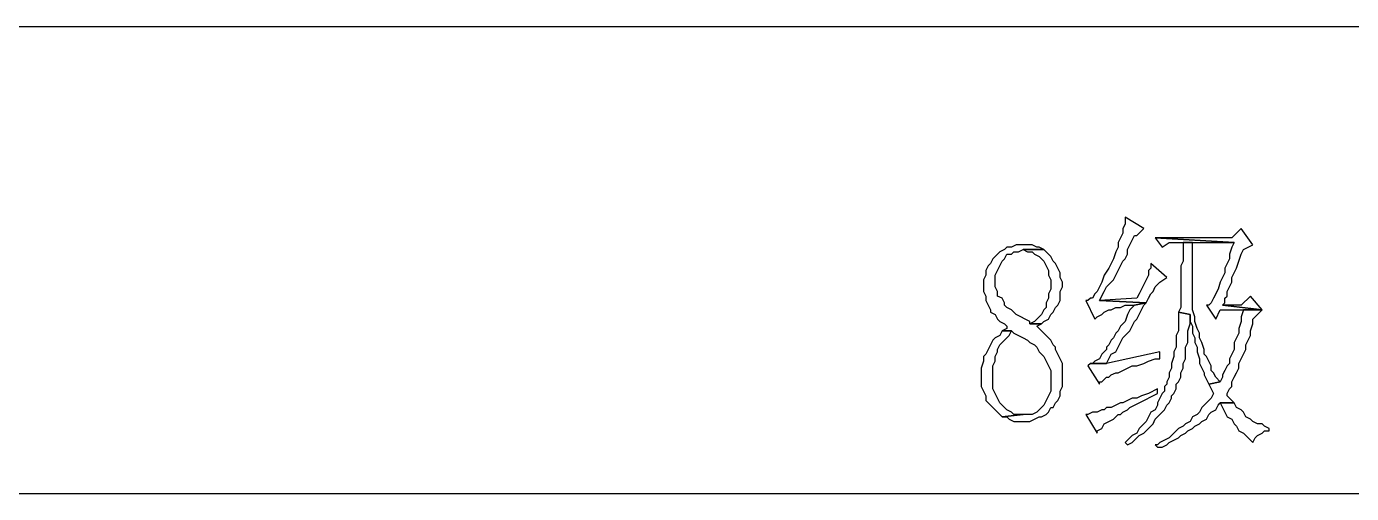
# Model space of a CAD drawing. Extents: x -15.4 to 0.8, y 0.3 to 11.8.
# Drawn here: x -1.824 to -1.3484, y 2.5069 to 2.6744 of the extents above; entities that cross this region are included whole.
import ezdxf

# ---------------------------------------------------------------- set-up
doc = ezdxf.new("R2010")
doc.units = 0
doc.header["$MEASUREMENT"] = 0
doc.linetypes.add('AUSGEZOGEN', pattern=[0])
doc.layers.get('0').update_dxf_attribs({"linetype": 'AUSGEZOGEN'})

msp = doc.modelspace()

# ---------------------------------------------------------------- linework, layer by layer
for points in [[(-3.26878, 2.6744), (0.08122, 2.6744)], [(-1.42961, 2.60606), (-1.42961, 2.60356), (-1.42961, 2.60356), (-1.43045, 2.6019), (-1.43045, 2.6019), (-1.43045, 2.60023), (-1.43045, 2.60023), (-1.43211, 2.5969), (-1.43211, 2.5969), (-1.43211, 2.59523), (-1.43211, 2.59523), (-1.43295, 2.59356), (-1.43295, 2.59356), (-1.43378, 2.59106), (-1.43378, 2.59106), (-1.43461, 2.5894), (-1.43461, 2.5894), (-1.43545, 2.58773), (-1.43545, 2.58773), (-1.43711, 2.58523), (-1.43711, 2.58523), (-1.43795, 2.58273), (-1.43795, 2.58273), (-1.43878, 2.58106), (-1.43878, 2.58106), (-1.43961, 2.5794), (-1.43961, 2.5794), (-1.44045, 2.57856), (-1.44045, 2.57856), (-1.44128, 2.5769), (-1.44128, 2.5769), (-1.44211, 2.5769), (-1.44211, 2.5769), (-1.44295, 2.57606), (-1.44295, 2.57606), (-1.44378, 2.57606), (-1.44378, 2.57606), (-1.44045, 2.5694), (-1.44045, 2.5694), (-1.43961, 2.57023), (-1.43961, 2.57023), (-1.43795, 2.57106), (-1.43795, 2.57106), (-1.43711, 2.5719), (-1.43711, 2.5719), (-1.43545, 2.57273), (-1.43545, 2.57273), (-1.43461, 2.57273), (-1.43461, 2.57273), (-1.43295, 2.57356), (-1.43295, 2.57356), (-1.43128, 2.57356), (-1.43128, 2.57356), (-1.42961, 2.5744), (-1.42961, 2.5744), (-1.42628, 2.5744), (-1.42628, 2.5744), (-1.42211, 2.57523), (-1.42211, 2.57523), (-1.43878, 2.57606), (-1.43878, 2.57606), (-1.43711, 2.5794), (-1.43711, 2.5794), (-1.43628, 2.58106), (-1.43628, 2.58106), (-1.43545, 2.5819), (-1.43545, 2.5819), (-1.43378, 2.58356), (-1.43378, 2.58356), (-1.43295, 2.58523), (-1.43295, 2.58523), (-1.43211, 2.5869), (-1.43211, 2.5869), (-1.43045, 2.59023), (-1.43045, 2.59023), (-1.42961, 2.59106), (-1.42961, 2.59106), (-1.42878, 2.59273), (-1.42878, 2.59273), (-1.42878, 2.5944), (-1.42878, 2.5944), (-1.42795, 2.59606), (-1.42795, 2.59606), (-1.42711, 2.59773), (-1.42711, 2.59773), (-1.42628, 2.5994), (-1.42628, 2.5994), (-1.42545, 2.5994), (-1.42545, 2.5994), (-1.42295, 2.6019), (-1.42961, 2.60606)], [(-1.38795, 2.6019), (-1.39128, 2.59856), (-1.39128, 2.59856), (-1.41878, 2.59856), (-1.41878, 2.59856), (-1.39045, 2.5969), (-1.39045, 2.5969), (-1.39128, 2.59523), (-1.39128, 2.59523), (-1.39211, 2.59273), (-1.39211, 2.59273), (-1.39211, 2.59106), (-1.39211, 2.59106), (-1.39295, 2.5894), (-1.39295, 2.5894), (-1.39378, 2.58773), (-1.39378, 2.58773), (-1.39378, 2.58606), (-1.39378, 2.58606), (-1.39461, 2.5844), (-1.39461, 2.5844), (-1.39545, 2.58273), (-1.39545, 2.58273), (-1.39628, 2.58023), (-1.39628, 2.58023), (-1.39795, 2.5769), (-1.39795, 2.5769), (-1.39878, 2.57523), (-1.39878, 2.57523), (-1.39961, 2.5744), (-1.39961, 2.5744), (-1.40045, 2.5744), (-1.40045, 2.5744), (-1.39711, 2.5694), (-1.39711, 2.5694), (-1.39545, 2.57273), (-1.39545, 2.57273), (-1.38045, 2.57273), (-1.38045, 2.57273), (-1.39461, 2.5744), (-1.39461, 2.5744), (-1.39378, 2.57523), (-1.39378, 2.57523), (-1.39378, 2.5769), (-1.39378, 2.5769), (-1.39295, 2.57773), (-1.39295, 2.57773), (-1.39295, 2.5794), (-1.39295, 2.5794), (-1.39211, 2.58106), (-1.39211, 2.58106), (-1.39128, 2.58273), (-1.39128, 2.58273), (-1.39128, 2.5844), (-1.39128, 2.5844), (-1.39045, 2.58606), (-1.39045, 2.58606), (-1.38961, 2.58773), (-1.38961, 2.58773), (-1.38878, 2.59023), (-1.38878, 2.59023), (-1.38795, 2.59273), (-1.38795, 2.59273), (-1.38711, 2.5944), (-1.38711, 2.5944), (-1.38378, 2.59606), (-1.38795, 2.6019)], [(-1.41878, 2.59856), (-1.41628, 2.59523), (-1.41628, 2.59523), (-1.41378, 2.5969), (-1.41378, 2.5969), (-1.39045, 2.5969), (-1.41878, 2.59856)], [(-1.46628, 2.59606), (-1.46878, 2.59606), (-1.46878, 2.59606), (-1.47045, 2.59523), (-1.47045, 2.59523), (-1.47211, 2.59523), (-1.47211, 2.59523), (-1.47295, 2.5944), (-1.47295, 2.5944), (-1.47461, 2.59356), (-1.47461, 2.59356), (-1.47711, 2.59106), (-1.47711, 2.59106), (-1.47795, 2.5894), (-1.47795, 2.5894), (-1.47878, 2.58856), (-1.47878, 2.58856), (-1.47961, 2.5869), (-1.47961, 2.5869), (-1.47961, 2.58523), (-1.47961, 2.58523), (-1.48045, 2.58356), (-1.48045, 2.58356), (-1.48045, 2.5794), (-1.48045, 2.5794), (-1.47961, 2.57773), (-1.47961, 2.57773), (-1.47961, 2.57606), (-1.47961, 2.57606), (-1.47878, 2.5744), (-1.47878, 2.5744), (-1.47795, 2.57273), (-1.47795, 2.57273), (-1.47795, 2.5719), (-1.47795, 2.5719), (-1.47628, 2.57106), (-1.47628, 2.57106), (-1.47545, 2.5694), (-1.47545, 2.5694), (-1.47461, 2.56856), (-1.47461, 2.56856), (-1.47295, 2.56773), (-1.47295, 2.56773), (-1.47211, 2.5669), (-1.47211, 2.5669), (-1.47211, 2.56606), (-1.47211, 2.56606), (-1.47378, 2.56523), (-1.47378, 2.56523), (-1.47045, 2.56523), (-1.47045, 2.56523), (-1.46961, 2.5644), (-1.46961, 2.5644), (-1.46795, 2.56356), (-1.46795, 2.56356), (-1.46628, 2.56273), (-1.46628, 2.56273), (-1.46461, 2.5619), (-1.46461, 2.5619), (-1.46378, 2.56106), (-1.46378, 2.56106), (-1.46211, 2.56023), (-1.46211, 2.56023), (-1.46128, 2.5594), (-1.46128, 2.5594), (-1.46045, 2.55773), (-1.46045, 2.55773), (-1.45878, 2.55606), (-1.45878, 2.55606), (-1.45795, 2.5544), (-1.45795, 2.5544), (-1.45711, 2.55273), (-1.45711, 2.55273), (-1.45628, 2.55106), (-1.45628, 2.55106), (-1.45628, 2.54356), (-1.45628, 2.54356), (-1.45711, 2.5419), (-1.45711, 2.5419), (-1.45878, 2.53856), (-1.45878, 2.53856), (-1.46045, 2.5369), (-1.46045, 2.5369), (-1.46128, 2.53606), (-1.46128, 2.53606), (-1.46295, 2.53523), (-1.46295, 2.53523), (-1.46628, 2.53523), (-1.46628, 2.53523), (-1.47378, 2.5344), (-1.47378, 2.5344), (-1.47211, 2.5344), (-1.47211, 2.5344), (-1.47128, 2.53356), (-1.47128, 2.53356), (-1.46961, 2.53273), (-1.46961, 2.53273), (-1.46378, 2.53273), (-1.46378, 2.53273), (-1.46045, 2.5344), (-1.46045, 2.5344), (-1.45961, 2.5344), (-1.45961, 2.5344), (-1.45795, 2.53523), (-1.45795, 2.53523), (-1.45711, 2.53606), (-1.45711, 2.53606), (-1.45628, 2.53773), (-1.45628, 2.53773), (-1.45545, 2.53773), (-1.45545, 2.53773), (-1.45461, 2.5394), (-1.45461, 2.5394), (-1.45378, 2.54023), (-1.45378, 2.54023), (-1.45295, 2.5419), (-1.45295, 2.5419), (-1.45295, 2.54356), (-1.45295, 2.54356), (-1.45211, 2.54523), (-1.45211, 2.54523), (-1.45211, 2.55356), (-1.45211, 2.55356), (-1.45295, 2.55523), (-1.45295, 2.55523), (-1.45461, 2.55856), (-1.45461, 2.55856), (-1.45461, 2.5594), (-1.45461, 2.5594), (-1.45545, 2.56023), (-1.45545, 2.56023), (-1.45628, 2.5619), (-1.45628, 2.5619), (-1.45711, 2.56273), (-1.45711, 2.56273), (-1.45878, 2.5644), (-1.45878, 2.5644), (-1.45961, 2.56523), (-1.45961, 2.56523), (-1.46128, 2.5669), (-1.46128, 2.5669), (-1.45961, 2.56773), (-1.45961, 2.56773), (-1.46378, 2.56773), (-1.46378, 2.56773), (-1.46378, 2.56856), (-1.46378, 2.56856), (-1.46545, 2.5694), (-1.46545, 2.5694), (-1.46711, 2.57023), (-1.46711, 2.57023), (-1.46878, 2.57106), (-1.46878, 2.57106), (-1.47045, 2.57273), (-1.47045, 2.57273), (-1.47211, 2.57356), (-1.47211, 2.57356), (-1.47295, 2.5744), (-1.47295, 2.5744), (-1.47295, 2.57523), (-1.47295, 2.57523), (-1.47378, 2.5769), (-1.47378, 2.5769), (-1.47545, 2.57773), (-1.47545, 2.57773), (-1.47545, 2.5794), (-1.47545, 2.5794), (-1.47628, 2.58106), (-1.47628, 2.58106), (-1.47628, 2.58523), (-1.47628, 2.58523), (-1.47545, 2.5869), (-1.47545, 2.5869), (-1.47378, 2.59023), (-1.47378, 2.59023), (-1.47295, 2.59106), (-1.47295, 2.59106), (-1.47211, 2.59273), (-1.47211, 2.59273), (-1.47045, 2.59273), (-1.47045, 2.59273), (-1.46961, 2.59356), (-1.46961, 2.59356), (-1.46795, 2.59356), (-1.46795, 2.59356), (-1.46628, 2.5944), (-1.46628, 2.5944), (-1.45878, 2.5944), (-1.45878, 2.5944), (-1.46045, 2.59523), (-1.46045, 2.59523), (-1.46128, 2.59523), (-1.46128, 2.59523), (-1.46295, 2.59606), (-1.46295, 2.59606), (-1.46461, 2.59606), (-1.46628, 2.59606)], [(-1.45878, 2.5944), (-1.46628, 2.5944), (-1.46628, 2.5944), (-1.46461, 2.59356), (-1.46461, 2.59356), (-1.46295, 2.59356), (-1.46295, 2.59356), (-1.46211, 2.59273), (-1.46211, 2.59273), (-1.46045, 2.5919), (-1.46045, 2.5919), (-1.45961, 2.59106), (-1.45961, 2.59106), (-1.45878, 2.59023), (-1.45878, 2.59023), (-1.45711, 2.5869), (-1.45711, 2.5869), (-1.45711, 2.58523), (-1.45711, 2.58523), (-1.45628, 2.58356), (-1.45628, 2.58356), (-1.45628, 2.58023), (-1.45628, 2.58023), (-1.45711, 2.57856), (-1.45711, 2.57856), (-1.45711, 2.5769), (-1.45711, 2.5769), (-1.45795, 2.57523), (-1.45795, 2.57523), (-1.45795, 2.57356), (-1.45795, 2.57356), (-1.45878, 2.57273), (-1.45878, 2.57273), (-1.45961, 2.57106), (-1.45961, 2.57106), (-1.46045, 2.57023), (-1.46045, 2.57023), (-1.46211, 2.56856), (-1.46211, 2.56856), (-1.46378, 2.56773), (-1.46378, 2.56773), (-1.45961, 2.56773), (-1.45961, 2.56773), (-1.45878, 2.56856), (-1.45878, 2.56856), (-1.45711, 2.5694), (-1.45711, 2.5694), (-1.45628, 2.57106), (-1.45628, 2.57106), (-1.45545, 2.5719), (-1.45545, 2.5719), (-1.45461, 2.57356), (-1.45461, 2.57356), (-1.45378, 2.5744), (-1.45378, 2.5744), (-1.45295, 2.57606), (-1.45295, 2.57606), (-1.45295, 2.5794), (-1.45295, 2.5794), (-1.45211, 2.58106), (-1.45211, 2.58106), (-1.45211, 2.58273), (-1.45211, 2.58273), (-1.45295, 2.5844), (-1.45295, 2.5844), (-1.45295, 2.58606), (-1.45295, 2.58606), (-1.45461, 2.5894), (-1.45461, 2.5894), (-1.45545, 2.59023), (-1.45545, 2.59023), (-1.45628, 2.5919), (-1.45628, 2.5919), (-1.45795, 2.59356), (-1.45878, 2.5944)], [(-1.40545, 2.5969), (-1.40878, 2.5969), (-1.40878, 2.5969), (-1.40878, 2.59023), (-1.40878, 2.59023), (-1.40961, 2.58856), (-1.40961, 2.58856), (-1.40961, 2.57356), (-1.40961, 2.57356), (-1.41045, 2.5719), (-1.41045, 2.5719), (-1.40628, 2.57106), (-1.40628, 2.57106), (-1.40628, 2.56856), (-1.40628, 2.56856), (-1.40545, 2.5669), (-1.40545, 2.5669), (-1.40545, 2.5644), (-1.40545, 2.5644), (-1.40461, 2.56273), (-1.40461, 2.56273), (-1.40461, 2.56106), (-1.40461, 2.56106), (-1.40378, 2.5594), (-1.40378, 2.5594), (-1.40378, 2.55773), (-1.40378, 2.55773), (-1.40295, 2.55523), (-1.40295, 2.55523), (-1.40295, 2.55356), (-1.40295, 2.55356), (-1.40128, 2.55023), (-1.40128, 2.55023), (-1.40128, 2.5494), (-1.40128, 2.5494), (-1.39961, 2.54606), (-1.39961, 2.54606), (-1.39545, 2.5469), (-1.39545, 2.5469), (-1.39711, 2.54856), (-1.39711, 2.54856), (-1.39795, 2.55023), (-1.39795, 2.55023), (-1.39878, 2.55106), (-1.39878, 2.55106), (-1.39878, 2.55273), (-1.39878, 2.55273), (-1.39961, 2.5544), (-1.39961, 2.5544), (-1.40045, 2.55606), (-1.40045, 2.55606), (-1.40128, 2.5569), (-1.40128, 2.5569), (-1.40128, 2.55856), (-1.40128, 2.55856), (-1.40211, 2.56106), (-1.40211, 2.56106), (-1.40295, 2.56273), (-1.40295, 2.56273), (-1.40295, 2.5644), (-1.40295, 2.5644), (-1.40378, 2.56606), (-1.40378, 2.56606), (-1.40461, 2.56856), (-1.40461, 2.56856), (-1.40461, 2.57023), (-1.40461, 2.57023), (-1.40545, 2.57273), (-1.40545, 2.57273), (-1.40545, 2.59523), (-1.40545, 2.5969)], [(-1.42045, 2.5894), (-1.42045, 2.58773), (-1.42045, 2.58773), (-1.42128, 2.5869), (-1.42128, 2.5869), (-1.42128, 2.58523), (-1.42128, 2.58523), (-1.42295, 2.5819), (-1.42295, 2.5819), (-1.42378, 2.58023), (-1.42378, 2.58023), (-1.42461, 2.57856), (-1.42461, 2.57856), (-1.42545, 2.5769), (-1.42545, 2.5769), (-1.43878, 2.57606), (-1.43878, 2.57606), (-1.42211, 2.57523), (-1.42211, 2.57523), (-1.42128, 2.5769), (-1.42128, 2.5769), (-1.42045, 2.57856), (-1.42045, 2.57856), (-1.41961, 2.5794), (-1.41961, 2.5794), (-1.41878, 2.58106), (-1.41878, 2.58106), (-1.41711, 2.58273), (-1.41711, 2.58273), (-1.41461, 2.5844), (-1.42045, 2.5894)], [(-1.42211, 2.57523), (-1.42628, 2.5744), (-1.42628, 2.5744), (-1.42795, 2.57273), (-1.42795, 2.57273), (-1.42878, 2.57106), (-1.42878, 2.57106), (-1.42961, 2.56856), (-1.42961, 2.56856), (-1.43128, 2.5669), (-1.43128, 2.5669), (-1.43211, 2.56523), (-1.43211, 2.56523), (-1.43295, 2.5644), (-1.43295, 2.5644), (-1.43378, 2.56273), (-1.43378, 2.56273), (-1.43461, 2.5619), (-1.43461, 2.5619), (-1.43545, 2.56023), (-1.43545, 2.56023), (-1.43628, 2.5594), (-1.43628, 2.5594), (-1.43628, 2.55856), (-1.43628, 2.55856), (-1.43795, 2.5569), (-1.43795, 2.5569), (-1.43878, 2.55523), (-1.43878, 2.55523), (-1.44045, 2.5544), (-1.44045, 2.5544), (-1.44128, 2.55356), (-1.44128, 2.55356), (-1.44211, 2.55356), (-1.44211, 2.55356), (-1.43628, 2.55356), (-1.43628, 2.55356), (-1.43545, 2.55523), (-1.43545, 2.55523), (-1.43461, 2.5569), (-1.43461, 2.5569), (-1.43295, 2.55773), (-1.43295, 2.55773), (-1.43211, 2.5594), (-1.43211, 2.5594), (-1.43128, 2.56106), (-1.43128, 2.56106), (-1.43045, 2.56273), (-1.43045, 2.56273), (-1.42961, 2.56356), (-1.42961, 2.56356), (-1.42795, 2.56523), (-1.42795, 2.56523), (-1.42628, 2.56856), (-1.42628, 2.56856), (-1.42545, 2.5694), (-1.42545, 2.5694), (-1.42461, 2.57106), (-1.42461, 2.57106), (-1.42295, 2.5744), (-1.42211, 2.57523)], [(-1.38461, 2.57773), (-1.38795, 2.5744), (-1.38795, 2.5744), (-1.39461, 2.5744), (-1.39461, 2.5744), (-1.38045, 2.57273), (-1.38461, 2.57773)], [(-1.41045, 2.5719), (-1.41045, 2.56523), (-1.41045, 2.56523), (-1.41128, 2.56356), (-1.41128, 2.56356), (-1.41128, 2.5594), (-1.41128, 2.5594), (-1.41211, 2.55773), (-1.41211, 2.55773), (-1.41211, 2.55606), (-1.41211, 2.55606), (-1.41295, 2.55356), (-1.41295, 2.55356), (-1.41295, 2.5519), (-1.41295, 2.5519), (-1.41378, 2.55023), (-1.41378, 2.55023), (-1.41378, 2.54856), (-1.41378, 2.54856), (-1.41461, 2.5469), (-1.41461, 2.5469), (-1.41461, 2.54606), (-1.41461, 2.54606), (-1.41545, 2.54523), (-1.41545, 2.54523), (-1.41545, 2.54356), (-1.41545, 2.54356), (-1.41628, 2.54273), (-1.41628, 2.54273), (-1.41795, 2.5394), (-1.41795, 2.5394), (-1.41795, 2.53856), (-1.41795, 2.53856), (-1.41878, 2.5369), (-1.41878, 2.5369), (-1.42045, 2.53606), (-1.42045, 2.53606), (-1.42211, 2.53273), (-1.42211, 2.53273), (-1.42461, 2.53023), (-1.42461, 2.53023), (-1.42545, 2.52856), (-1.42545, 2.52856), (-1.42711, 2.52773), (-1.42711, 2.52773), (-1.42878, 2.52606), (-1.42878, 2.52606), (-1.42961, 2.52523), (-1.42961, 2.52523), (-1.42878, 2.5244), (-1.42878, 2.5244), (-1.42711, 2.52523), (-1.42711, 2.52523), (-1.42628, 2.52606), (-1.42628, 2.52606), (-1.42461, 2.52773), (-1.42461, 2.52773), (-1.42295, 2.52856), (-1.42295, 2.52856), (-1.41961, 2.5319), (-1.41961, 2.5319), (-1.41878, 2.53356), (-1.41878, 2.53356), (-1.41628, 2.53606), (-1.41628, 2.53606), (-1.41545, 2.5369), (-1.41545, 2.5369), (-1.41461, 2.53856), (-1.41461, 2.53856), (-1.41378, 2.5394), (-1.41378, 2.5394), (-1.41295, 2.54106), (-1.41295, 2.54106), (-1.41295, 2.5419), (-1.41295, 2.5419), (-1.41211, 2.54273), (-1.41211, 2.54273), (-1.41128, 2.5444), (-1.41128, 2.5444), (-1.41128, 2.54606), (-1.41128, 2.54606), (-1.41045, 2.5469), (-1.41045, 2.5469), (-1.40961, 2.54856), (-1.40961, 2.54856), (-1.40961, 2.55023), (-1.40961, 2.55023), (-1.40878, 2.5519), (-1.40878, 2.5519), (-1.40878, 2.55356), (-1.40878, 2.55356), (-1.40795, 2.55523), (-1.40795, 2.55523), (-1.40795, 2.5594), (-1.40795, 2.5594), (-1.40711, 2.56106), (-1.40711, 2.56106), (-1.40711, 2.56523), (-1.40711, 2.56523), (-1.40628, 2.56773), (-1.40628, 2.56773), (-1.40628, 2.57106), (-1.41045, 2.5719)], [(-1.38045, 2.57273), (-1.38711, 2.57273), (-1.38711, 2.57273), (-1.38795, 2.57023), (-1.38795, 2.57023), (-1.38795, 2.56856), (-1.38795, 2.56856), (-1.38878, 2.56606), (-1.38878, 2.56606), (-1.38878, 2.5644), (-1.38878, 2.5644), (-1.39045, 2.56106), (-1.39045, 2.56106), (-1.39045, 2.55856), (-1.39045, 2.55856), (-1.39211, 2.55523), (-1.39211, 2.55523), (-1.39211, 2.55356), (-1.39211, 2.55356), (-1.39295, 2.55273), (-1.39295, 2.55273), (-1.39378, 2.55106), (-1.39378, 2.55106), (-1.39461, 2.5494), (-1.39461, 2.5494), (-1.39461, 2.54856), (-1.39461, 2.54856), (-1.39545, 2.5469), (-1.39545, 2.5469), (-1.39961, 2.54606), (-1.39961, 2.54606), (-1.39878, 2.5444), (-1.39878, 2.5444), (-1.39795, 2.54273), (-1.39795, 2.54273), (-1.39878, 2.54106), (-1.39878, 2.54106), (-1.40211, 2.53773), (-1.40211, 2.53773), (-1.40295, 2.53606), (-1.40295, 2.53606), (-1.40378, 2.53523), (-1.40378, 2.53523), (-1.40545, 2.5344), (-1.40545, 2.5344), (-1.40628, 2.53273), (-1.40628, 2.53273), (-1.40795, 2.5319), (-1.40795, 2.5319), (-1.40878, 2.53106), (-1.40878, 2.53106), (-1.41045, 2.53023), (-1.41045, 2.53023), (-1.41378, 2.5269), (-1.41378, 2.5269), (-1.41545, 2.52606), (-1.41545, 2.52606), (-1.41711, 2.52523), (-1.41711, 2.52523), (-1.41795, 2.5244), (-1.41795, 2.5244), (-1.41878, 2.5244), (-1.41878, 2.5244), (-1.41795, 2.52356), (-1.41795, 2.52356), (-1.41628, 2.52356), (-1.41628, 2.52356), (-1.41461, 2.5244), (-1.41461, 2.5244), (-1.41378, 2.52523), (-1.41378, 2.52523), (-1.41211, 2.52606), (-1.41211, 2.52606), (-1.41045, 2.5269), (-1.41045, 2.5269), (-1.40961, 2.52773), (-1.40961, 2.52773), (-1.40795, 2.52856), (-1.40795, 2.52856), (-1.40711, 2.5294), (-1.40711, 2.5294), (-1.40545, 2.53023), (-1.40545, 2.53023), (-1.40461, 2.53106), (-1.40461, 2.53106), (-1.40295, 2.5319), (-1.40295, 2.5319), (-1.40211, 2.53273), (-1.40211, 2.53273), (-1.40045, 2.53356), (-1.40045, 2.53356), (-1.39961, 2.53523), (-1.39961, 2.53523), (-1.39878, 2.53606), (-1.39878, 2.53606), (-1.39711, 2.5369), (-1.39711, 2.5369), (-1.39628, 2.53856), (-1.39628, 2.53856), (-1.39545, 2.5394), (-1.39545, 2.5394), (-1.39045, 2.5394), (-1.39045, 2.5394), (-1.39295, 2.5419), (-1.39295, 2.5419), (-1.39295, 2.54273), (-1.39295, 2.54273), (-1.39211, 2.5444), (-1.39211, 2.5444), (-1.39128, 2.54523), (-1.39128, 2.54523), (-1.39128, 2.5469), (-1.39128, 2.5469), (-1.39045, 2.54856), (-1.39045, 2.54856), (-1.38961, 2.55023), (-1.38961, 2.55023), (-1.38878, 2.5519), (-1.38878, 2.5519), (-1.38878, 2.55356), (-1.38878, 2.55356), (-1.38795, 2.55523), (-1.38795, 2.55523), (-1.38628, 2.55856), (-1.38628, 2.55856), (-1.38628, 2.56023), (-1.38628, 2.56023), (-1.38461, 2.56356), (-1.38461, 2.56356), (-1.38461, 2.56523), (-1.38461, 2.56523), (-1.38378, 2.56773), (-1.38378, 2.56773), (-1.38378, 2.5694), (-1.38378, 2.5694), (-1.38295, 2.57023), (-1.38045, 2.57273)], [(-1.47378, 2.56523), (-1.47461, 2.56356), (-1.47461, 2.56356), (-1.47628, 2.56273), (-1.47628, 2.56273), (-1.47711, 2.5619), (-1.47711, 2.5619), (-1.47795, 2.56023), (-1.47795, 2.56023), (-1.47878, 2.55856), (-1.47878, 2.55856), (-1.47961, 2.5569), (-1.47961, 2.5569), (-1.48045, 2.55606), (-1.48045, 2.55606), (-1.48045, 2.5544), (-1.48045, 2.5544), (-1.48128, 2.5519), (-1.48128, 2.5519), (-1.48128, 2.54523), (-1.48128, 2.54523), (-1.48045, 2.54356), (-1.48045, 2.54356), (-1.47961, 2.5419), (-1.47961, 2.5419), (-1.47961, 2.54023), (-1.47961, 2.54023), (-1.47795, 2.53856), (-1.47795, 2.53856), (-1.47711, 2.53773), (-1.47711, 2.53773), (-1.47628, 2.5369), (-1.47628, 2.5369), (-1.47461, 2.53523), (-1.47461, 2.53523), (-1.47378, 2.5344), (-1.47378, 2.5344), (-1.46628, 2.53523), (-1.46628, 2.53523), (-1.46961, 2.53523), (-1.46961, 2.53523), (-1.47045, 2.53606), (-1.47045, 2.53606), (-1.47211, 2.5369), (-1.47211, 2.5369), (-1.47461, 2.5394), (-1.47461, 2.5394), (-1.47711, 2.5444), (-1.47711, 2.5444), (-1.47711, 2.55273), (-1.47711, 2.55273), (-1.47628, 2.5544), (-1.47628, 2.5544), (-1.47628, 2.55606), (-1.47628, 2.55606), (-1.47545, 2.55773), (-1.47545, 2.55773), (-1.47545, 2.55856), (-1.47545, 2.55856), (-1.47461, 2.56023), (-1.47461, 2.56023), (-1.47128, 2.56356), (-1.47128, 2.56356), (-1.47045, 2.56523), (-1.47378, 2.56523)], [(-1.41711, 2.55773), (-1.43628, 2.55356), (-1.43628, 2.55356), (-1.44211, 2.55356), (-1.44211, 2.55356), (-1.44295, 2.55273), (-1.44295, 2.55273), (-1.43878, 2.54606), (-1.43878, 2.54606), (-1.43878, 2.5469), (-1.43878, 2.5469), (-1.43795, 2.5469), (-1.43795, 2.5469), (-1.43628, 2.54856), (-1.43628, 2.54856), (-1.43545, 2.54856), (-1.43545, 2.54856), (-1.43461, 2.5494), (-1.43461, 2.5494), (-1.43295, 2.55023), (-1.43295, 2.55023), (-1.43211, 2.55023), (-1.43211, 2.55023), (-1.42711, 2.55273), (-1.42711, 2.55273), (-1.42545, 2.55273), (-1.42545, 2.55273), (-1.42295, 2.55356), (-1.42295, 2.55356), (-1.42128, 2.5544), (-1.42128, 2.5544), (-1.41878, 2.55523), (-1.41878, 2.55523), (-1.41711, 2.55523), (-1.41711, 2.55773)], [(-1.41795, 2.5444), (-1.42128, 2.54273), (-1.42128, 2.54273), (-1.42378, 2.5419), (-1.42378, 2.5419), (-1.42545, 2.54106), (-1.42545, 2.54106), (-1.42711, 2.54106), (-1.42711, 2.54106), (-1.43045, 2.5394), (-1.43045, 2.5394), (-1.43128, 2.5394), (-1.43128, 2.5394), (-1.43461, 2.53773), (-1.43461, 2.53773), (-1.43628, 2.53773), (-1.43628, 2.53773), (-1.43711, 2.5369), (-1.43711, 2.5369), (-1.43795, 2.5369), (-1.43795, 2.5369), (-1.43961, 2.53606), (-1.43961, 2.53606), (-1.44128, 2.53606), (-1.44128, 2.53606), (-1.44295, 2.53523), (-1.44295, 2.53523), (-1.44378, 2.53523), (-1.44378, 2.53523), (-1.43961, 2.52856), (-1.43961, 2.52856), (-1.43961, 2.5294), (-1.43961, 2.5294), (-1.43795, 2.53023), (-1.43795, 2.53023), (-1.43711, 2.5319), (-1.43711, 2.5319), (-1.43545, 2.53273), (-1.43545, 2.53273), (-1.43378, 2.53356), (-1.43378, 2.53356), (-1.43211, 2.53523), (-1.43211, 2.53523), (-1.43128, 2.53523), (-1.43128, 2.53523), (-1.43045, 2.53606), (-1.43045, 2.53606), (-1.42878, 2.5369), (-1.42878, 2.5369), (-1.42795, 2.53773), (-1.42795, 2.53773), (-1.42628, 2.53856), (-1.42628, 2.53856), (-1.42461, 2.5394), (-1.42461, 2.5394), (-1.41795, 2.54273), (-1.41795, 2.5444)], [(-1.39045, 2.5394), (-1.39545, 2.5394), (-1.39545, 2.5394), (-1.39461, 2.53773), (-1.39461, 2.53773), (-1.39378, 2.53606), (-1.39378, 2.53606), (-1.39295, 2.5344), (-1.39295, 2.5344), (-1.39128, 2.53356), (-1.39128, 2.53356), (-1.39045, 2.5319), (-1.39045, 2.5319), (-1.38961, 2.53106), (-1.38961, 2.53106), (-1.38878, 2.5294), (-1.38878, 2.5294), (-1.38711, 2.52856), (-1.38711, 2.52856), (-1.38461, 2.52606), (-1.38461, 2.52606), (-1.38378, 2.52523), (-1.38378, 2.52523), (-1.38295, 2.5269), (-1.38295, 2.5269), (-1.38211, 2.52773), (-1.38211, 2.52773), (-1.38045, 2.52856), (-1.38045, 2.52856), (-1.37961, 2.5294), (-1.37961, 2.5294), (-1.37795, 2.5294), (-1.37795, 2.5294), (-1.37795, 2.53023), (-1.37795, 2.53023), (-1.37961, 2.53106), (-1.37961, 2.53106), (-1.38045, 2.5319), (-1.38045, 2.5319), (-1.38211, 2.5319), (-1.38211, 2.5319), (-1.38378, 2.53273), (-1.38378, 2.53273), (-1.38461, 2.53356), (-1.38461, 2.53356), (-1.38628, 2.5344), (-1.38628, 2.5344), (-1.38711, 2.53606), (-1.38711, 2.53606), (-1.38795, 2.5369), (-1.38795, 2.5369), (-1.38961, 2.53773), (-1.39045, 2.5394)], [(-3.26878, 2.5069), (0.08122, 2.5069)]]:
    msp.add_lwpolyline(points)

doc.saveas('drawing.dxf')
